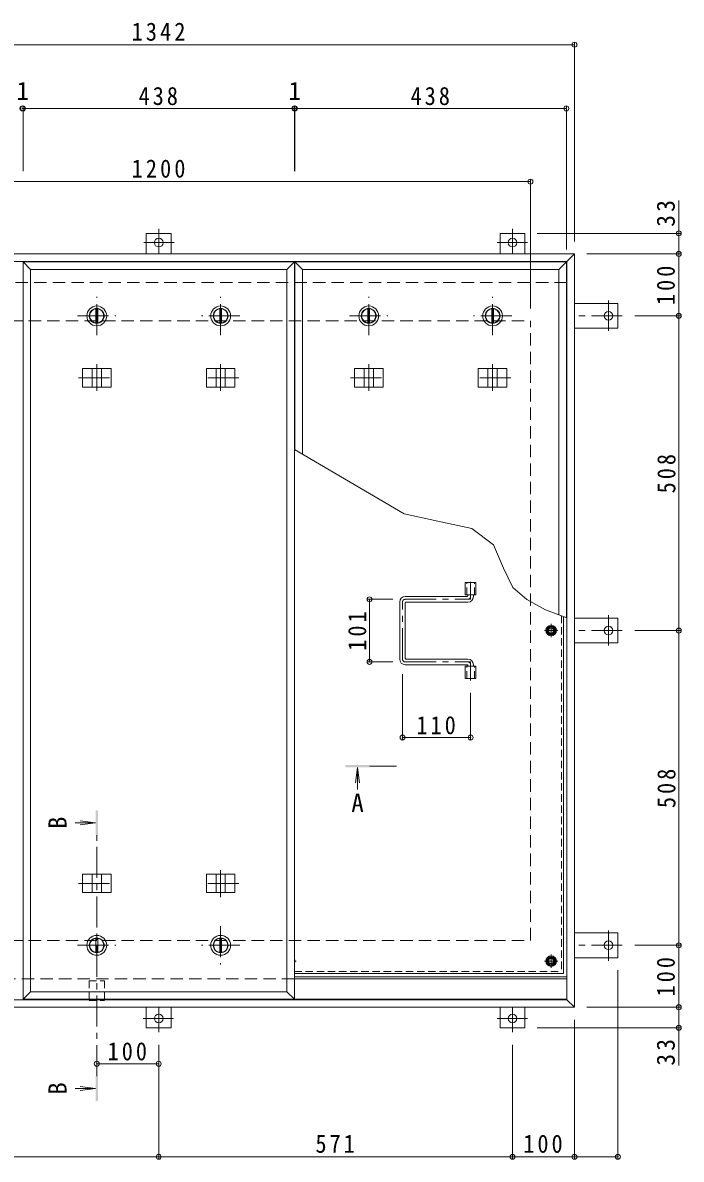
# Model space of a CAD drawing. Units: millimetres on the paper, enlarged 2 times, with parts at other scales. Extents: x -524 to 522, y -392 to 379.
# Drawn here: x -333.7 to -121.1, y -60.9 to 306 of the extents above; entities that cross this region are included whole.
import ezdxf
from ezdxf.enums import TextEntityAlignment as Align

# ---------------------------------------------------------------- set-up
doc = ezdxf.new("R2010")
doc.units = ezdxf.units.MM
doc.header["$LTSCALE"] = 2
doc.header["$PDMODE"] = 32
doc.header["$PDSIZE"] = 1.6
for name, pattern in [('CHAIN1', [8, 5, -1, 1, -1]), ('DASHED1', [1.8, 1.2, -0.6]), ('DASHED2', [3, 2, -1])]:
    doc.linetypes.add(name, pattern=pattern)
for name, color, linetype, lineweight in [('0-1_躯体', 2, 'DASHED2', 9), ('0-2_仕上', 3, 'Continuous', 9), ('0-3_建具', 4, 'Continuous', 9), ('0-5_寸法', 7, 'Continuous', 9), ('0-6_ハッチ', 6, 'Continuous', 9), ('0-7_021', 5, 'Continuous', 5), ('0-A_061', 3, 'CHAIN1', 9), ('0-B_062', 2, 'Continuous', 9), ('0-C_084', 2, 'Continuous', 9), ('0-E_090', 3, 'Continuous', 9), ('0-F_092', 7, 'Continuous', 9)]:
    doc.layers.add(name, color=color, linetype=linetype, lineweight=lineweight)
doc.styles.add('ＭＳ ゴシック', font='')
doc.styles.get('ＭＳ ゴシック').set_extended_font_data('MS Gothic')

msp = doc.modelspace()

# ---------------------------------------------------------------- linework, layer by layer
at = {"layer": '0-1_躯体'}
for p, q in [((-158.008, 222.118), (-421.608, 222.118)), ((-409.808, 209.718), (-169.808, 209.718)), ((-169.808, 9.718), (-169.808, 209.718)), ((-409.808, 9.718), (-169.808, 9.718)), ((-246.008, -2.682), (-421.608, -2.682))]:
    msp.add_line(p, q, dxfattribs=at)
at = {"layer": '0-1_躯体', "linetype": 'Continuous'}
msp.add_line((-158.008, -2.682), (-246.008, -2.682), dxfattribs=at)
at = {"layer": '0-2_仕上'}
for p, q in [((-333.608, 228.718), (-333.608, -9.282)), ((-246.008, 228.718), (-333.608, 228.718)), ((-248.408, 226.318), (-246.008, 228.718)), ((-246.008, -9.282), (-246.008, 228.718)), ((-243.408, 226.318), (-245.808, 228.718)), ((-158.208, 228.718), (-245.808, 228.718)), ((-245.808, 228.718), (-245.808, 168.113)), ((-160.608, 226.318), (-158.208, 228.718)), ((-158.208, 113.872), (-158.208, 228.718)), ((-331.208, 226.318), (-248.408, 226.318)), ((-248.408, 226.318), (-248.408, -6.882)), ((-243.408, 226.318), (-160.608, 226.318)), ((-243.408, 166.7), (-243.408, 226.318)), ((-160.608, 226.318), (-160.608, 114.802)), ((-190.838, 121.218), (-190.838, 125.218)), ((-190.838, 125.218), (-187.378, 125.218)), ((-187.378, 121.218), (-187.378, 125.218)), ((-190.838, 121.218), (-187.378, 121.218)), ((-190.838, 94.218), (-190.838, 98.218)), ((-190.838, 98.218), (-187.378, 98.218)), ((-187.378, 94.218), (-187.378, 98.218)), ((-190.838, 94.218), (-187.378, 94.218)), ((-331.208, -6.882), (-333.608, -9.282)), ((-248.408, -6.882), (-331.208, -6.882)), ((-248.408, -6.882), (-246.008, -9.282)), ((-333.608, -9.282), (-246.008, -9.282)), ((-245.808, -9.282), (-158.208, -9.282))]:
    msp.add_line(p, q, dxfattribs=at)
at = {"layer": '0-2_仕上', "linetype": 'DASHED1'}
for p, q in [((-190.378, 121.218), (-190.378, 125.218)), ((-187.838, 121.218), (-187.838, 125.218)), ((-190.378, 94.218), (-190.378, 98.218)), ((-187.838, 94.218), (-187.838, 98.218))]:
    msp.add_line(p, q, dxfattribs=at)
at = {"layer": '0-2_仕上', "color": 4}
for p, q in [((-225.608, 65.578), (-226.261, 60.621)), ((-225.608, 65.578), (-224.956, 60.621)), ((-225.608, 65.578), (-225.608, 58.458)), ((-310.208, 47.67), (-315.165, 48.323)), ((-310.208, 47.67), (-316.762, 47.67)), ((-310.208, 47.67), (-315.165, 47.017)), ((-310.208, -38.099), (-316.762, -38.099)), ((-310.208, -38.099), (-315.165, -37.446)), ((-310.208, -38.099), (-315.165, -38.752))]:
    msp.add_line(p, q, dxfattribs=at)
at = {"layer": '0-2_仕上', "color": 4, "linetype": 'CHAIN1'}
for p, q in [((-213.008, 65.978), (-221.608, 65.978)), ((-309.808, -34.099), (-309.808, 43.67))]:
    msp.add_line(p, q, dxfattribs=at)
at = {"layer": '0-2_仕上'}
msp.add_lwpolyline([(-331.208, -6.882), (-331.208, 226.318), (-333.608, 228.718)], dxfattribs=at)
at = {"layer": '0-2_仕上', "color": 4}
for points in [[(-229.608, 65.578), (-229.608, 66.378), (-221.608, 65.578), (-221.608, 66.378)], [(-309.408, 51.67), (-310.208, 51.67), (-309.408, 43.67), (-310.208, 43.67)], [(-310.208, -42.099), (-309.408, -42.099), (-310.208, -34.099), (-309.408, -34.099)]]:
    msp.add_solid(points, dxfattribs=at)
at = {"layer": '0-3_建具', "color": 2}
for p, q in [((-155.608, 231.318), (-424.008, 231.318)), ((-155.608, 231.318), (-158.008, 228.918)), ((-155.608, -11.882), (-155.608, 231.318)), ((-158.008, 228.918), (-421.608, 228.918)), ((-158.008, -9.482), (-158.008, 228.918)), ((-158.008, -9.482), (-421.608, -9.482)), ((-155.608, -11.882), (-158.008, -9.482)), ((-155.608, -11.882), (-424.008, -11.882))]:
    msp.add_line(p, q, dxfattribs=at)
at = {"layer": '0-3_建具', "linetype": 'CHAIN1'}
for p, q in [((-309.808, 195.742), (-309.808, 187.094)), ((-269.808, 195.742), (-269.808, 187.094)), ((-222.008, 195.742), (-222.008, 187.094)), ((-182.008, 195.742), (-182.008, 187.094)), ((-315.69, 191.318), (-303.926, 191.318)), ((-263.926, 191.318), (-275.69, 191.318)), ((-227.89, 191.318), (-216.126, 191.318)), ((-176.126, 191.318), (-187.89, 191.318)), ((-269.808, 23.695), (-269.808, 32.342)), ((-315.69, 28.118), (-303.926, 28.118)), ((-263.926, 28.118), (-275.69, 28.118))]:
    msp.add_line(p, q, dxfattribs=at)
at = {"layer": '0-3_建具'}
for p, q in [((-314.426, 194.318), (-305.191, 194.318)), ((-314.426, 194.318), (-314.426, 188.318)), ((-311.308, 194.318), (-311.308, 188.318)), ((-308.308, 194.318), (-308.308, 188.318)), ((-305.191, 194.318), (-305.191, 188.318)), ((-265.191, 194.318), (-274.426, 194.318)), ((-274.426, 194.318), (-274.426, 188.318)), ((-271.308, 194.318), (-271.308, 188.318)), ((-268.308, 194.318), (-268.308, 188.318)), ((-265.191, 194.318), (-265.191, 188.318)), ((-226.626, 194.318), (-217.391, 194.318)), ((-226.626, 194.318), (-226.626, 188.318)), ((-223.508, 194.318), (-223.508, 188.318)), ((-220.508, 194.318), (-220.508, 188.318)), ((-217.391, 194.318), (-217.391, 188.318)), ((-177.391, 194.318), (-186.626, 194.318)), ((-186.626, 194.318), (-186.626, 188.318)), ((-183.508, 194.318), (-183.508, 188.318)), ((-180.508, 194.318), (-180.508, 188.318)), ((-177.391, 194.318), (-177.391, 188.318)), ((-314.426, 188.318), (-305.191, 188.318)), ((-265.191, 188.318), (-274.426, 188.318)), ((-226.626, 188.318), (-217.391, 188.318)), ((-177.391, 188.318), (-186.626, 188.318)), ((-314.426, 31.118), (-305.191, 31.118)), ((-314.426, 25.118), (-314.426, 31.118)), ((-311.308, 25.118), (-311.308, 31.118)), ((-308.308, 25.118), (-308.308, 31.118)), ((-305.191, 25.118), (-305.191, 31.118)), ((-265.191, 31.118), (-274.426, 31.118)), ((-274.426, 25.118), (-274.426, 31.118)), ((-271.308, 25.118), (-271.308, 31.118)), ((-268.308, 25.118), (-268.308, 31.118)), ((-265.191, 25.118), (-265.191, 31.118)), ((-314.426, 25.118), (-305.191, 25.118)), ((-265.191, 25.118), (-274.426, 25.118))]:
    msp.add_line(p, q, dxfattribs=at)
at = {"layer": '0-5_寸法'}
for points in [[(-194.697, 143.96), (-210.586, 147.383), (-246.008, 168.23)], [(-158.008, 113.795), (-164.916, 116.47), (-170.963, 119.755), (-175.477, 123.602), (-178.548, 129.892), (-181.711, 137.384), (-188.704, 142.628), (-194.697, 143.96)]]:
    msp.add_lwpolyline(points, dxfattribs=at)
at = {"layer": '0-5_寸法', "linetype": 'DASHED1'}
for points in [[(-312.268, -3.322), (-307.348, -3.322), (-307.348, -9.722)], [(-312.268, -3.322), (-312.268, -9.722), (-307.348, -9.722)]]:
    msp.add_lwpolyline(points, dxfattribs=at)
at = {"layer": '0-6_ハッチ', "linetype": 'CHAIN1'}
for p, q in [((-189.108, 125.494), (-189.108, 119.818)), ((-211.108, 100.52), (-211.108, 118.916)), ((-210.206, 119.818), (-189.108, 119.818)), ((-210.206, 99.618), (-189.108, 99.618)), ((-189.108, 93.641), (-189.108, 99.618))]:
    msp.add_line(p, q, dxfattribs=at)
at = {"layer": '0-6_ハッチ'}
for p, q in [((-190.008, 120.918), (-190.008, 121.218)), ((-188.208, 120.718), (-188.208, 121.218)), ((-212.008, 100.518), (-212.008, 118.918)), ((-190.208, 120.718), (-210.208, 120.718)), ((-210.208, 100.718), (-210.208, 118.718)), ((-210.008, 118.918), (-190.008, 118.918)), ((-210.008, 100.518), (-190.008, 100.518)), ((-190.208, 98.718), (-210.208, 98.718)), ((-190.008, 98.518), (-190.008, 98.218)), ((-188.208, 98.718), (-188.208, 98.218)), ((-246.008, -2.082), (-158.008, -2.082))]:
    msp.add_line(p, q, dxfattribs=at)
for centre, radius, start, end in [((-210.208, 118.918), 1.8, 90, 180), ((-210.008, 118.718), 0.2, 90, 180), ((-190.208, 120.918), 0.2, 270, 0), ((-190.008, 120.718), 1.8, 270, 0), ((-210.208, 100.518), 1.8, 180, 270), ((-210.008, 100.718), 0.2, 180, 270), ((-190.008, 98.718), 1.8, 0, 90), ((-190.208, 98.518), 0.2, 0, 90)]:
    msp.add_arc(centre, radius, start, end, dxfattribs=at)
at = {"layer": '0-6_ハッチ', "linetype": 'CHAIN1'}
for centre, radius, start, end in [((-210.206, 118.916), 0.902, 90, 180), ((-190.008, 120.718), 0.9, 270.29569, 0), ((-210.206, 100.52), 0.902, 180, 270), ((-190.008, 98.718), 0.9, 0, 89.70431)]:
    msp.add_arc(centre, radius, start, end, dxfattribs=at)
at = {"layer": '0-7_021'}
for centre, radius in [((-163.108, 109.718), 1), ((-163.108, 109.718), 0.838), ((-163.108, 3.018), 1), ((-163.108, 3.018), 0.838)]:
    msp.add_circle(centre, radius, dxfattribs=at)
at = {"layer": '0-A_061', "linetype": 'DASHED1'}
for p in [(-159.748, 114.469), (-246.008, -0.342)]:
    msp.add_line(p, (-159.748, -0.342), dxfattribs=at)
at = {"layer": '0-A_061', "linetype": 'Continuous'}
for q in [(-159.108, 114.221), (-246.008, -0.982)]:
    msp.add_line((-159.108, -0.982), q, dxfattribs=at)
at = {"layer": '0-A_061'}
for p, q in [((-163.108, 107.582), (-163.108, 111.854)), ((-160.972, 109.718), (-165.244, 109.718)), ((-163.108, 0.882), (-163.108, 5.154)), ((-245.432, 3.018), (-246.008, 3.018)), ((-160.972, 3.018), (-165.244, 3.018))]:
    msp.add_line(p, q, dxfattribs=at)
at = {"layer": '0-B_062'}
for p, q in [((-164.608, 109.718), (-163.858, 111.018)), ((-163.858, 111.018), (-162.359, 111.018)), ((-161.608, 109.718), (-162.359, 111.018)), ((-164.608, 109.718), (-163.858, 108.418)), ((-163.858, 108.418), (-162.359, 108.418)), ((-161.608, 109.718), (-162.359, 108.418)), ((-164.608, 3.018), (-163.858, 4.318)), ((-163.858, 4.318), (-162.359, 4.318)), ((-161.608, 3.018), (-162.359, 4.318)), ((-161.608, 3.018), (-162.359, 1.718))]:
    msp.add_line(p, q, dxfattribs=at)
msp.add_lwpolyline([(-164.608, 3.018), (-163.858, 1.718), (-162.359, 1.718)], dxfattribs=at)
for centre, radius in [((-163.108, 109.718), 1.7), ((-163.108, 109.718), 1.3), ((-163.108, 3.018), 1.7), ((-163.108, 3.018), 1.3)]:
    msp.add_circle(centre, radius, dxfattribs=at)
msp.add_arc((-247.568, 3.018), 1.7, 336.57725, 23.42275, dxfattribs=at)
at = {"layer": '0-C_084', "linetype": 'CHAIN1'}
for p, q in [((-309.808, 205.118), (-309.808, 217.518)), ((-269.808, 205.118), (-269.808, 217.518)), ((-222.008, 205.118), (-222.008, 217.518)), ((-182.008, 205.118), (-182.008, 217.518)), ((-316.008, 211.318), (-303.608, 211.318)), ((-263.608, 211.318), (-276.008, 211.318)), ((-228.208, 211.318), (-215.808, 211.318)), ((-175.808, 211.318), (-188.208, 211.318)), ((-269.808, 14.318), (-269.808, 1.918)), ((-316.008, 8.118), (-303.608, 8.118)), ((-263.608, 8.118), (-276.008, 8.118))]:
    msp.add_line(p, q, dxfattribs=at)
at = {"layer": '0-C_084'}
for p, q in [((-310.108, 213.599), (-310.108, 209.038)), ((-309.508, 213.599), (-309.508, 209.038)), ((-270.108, 213.599), (-270.108, 209.038)), ((-269.508, 213.599), (-269.508, 209.038)), ((-222.308, 213.599), (-222.308, 209.038)), ((-221.708, 213.599), (-221.708, 209.038)), ((-182.308, 213.599), (-182.308, 209.038)), ((-181.708, 213.599), (-181.708, 209.038)), ((-310.108, 5.838), (-310.108, 10.398)), ((-309.508, 5.838), (-309.508, 10.398)), ((-270.108, 5.838), (-270.108, 10.398)), ((-269.508, 5.838), (-269.508, 10.398))]:
    msp.add_line(p, q, dxfattribs=at)
for centre, radius in [((-309.808, 211.318), 3.2), ((-309.808, 211.318), 2.4), ((-309.808, 211.318), 2.3), ((-269.808, 211.318), 3.2), ((-269.808, 211.318), 2.4), ((-269.808, 211.318), 2.3), ((-222.008, 211.318), 3.2), ((-222.008, 211.318), 2.4), ((-222.008, 211.318), 2.3), ((-182.008, 211.318), 3.2), ((-182.008, 211.318), 2.4), ((-182.008, 211.318), 2.3), ((-309.808, 8.118), 3.2), ((-269.808, 8.118), 3.2), ((-309.808, 8.118), 2.4), ((-309.808, 8.118), 2.3), ((-269.808, 8.118), 2.4), ((-269.808, 8.118), 2.3)]:
    msp.add_circle(centre, radius, dxfattribs=at)
at = {"layer": '0-E_090', "linetype": 'CHAIN1'}
for p, q in [((-289.808, 239.39), (-289.808, 231.358)), ((-175.608, 239.39), (-175.608, 231.358)), ((-284.84, 234.958), (-294.618, 234.958)), ((-180.576, 234.958), (-170.799, 234.958)), ((-144.568, 216.286), (-144.568, 206.509)), ((-140.136, 211.318), (-155.608, 211.318)), ((-144.568, 114.686), (-144.568, 104.909)), ((-140.136, 109.718), (-155.608, 109.718)), ((-144.568, 3.15), (-144.568, 12.928)), ((-140.136, 8.118), (-155.608, 8.118)), ((-289.808, -19.953), (-289.808, -11.922)), ((-175.608, -19.953), (-175.608, -11.922)), ((-294.776, -15.522), (-284.999, -15.522)), ((-180.576, -15.522), (-170.799, -15.522))]:
    msp.add_line(p, q, dxfattribs=at)
at = {"layer": '0-E_090'}
for p, q in [((-285.808, 237.958), (-293.808, 237.958)), ((-293.808, 231.318), (-293.808, 237.958)), ((-285.808, 231.318), (-285.808, 237.958)), ((-179.608, 237.958), (-171.608, 237.958)), ((-179.608, 231.318), (-179.608, 237.958)), ((-171.608, 231.318), (-171.608, 237.958)), ((-155.608, 215.318), (-141.568, 215.318)), ((-141.568, 215.318), (-141.568, 207.318)), ((-155.608, 207.318), (-141.568, 207.318)), ((-155.608, 113.718), (-141.568, 113.718)), ((-141.568, 113.718), (-141.568, 105.718)), ((-155.608, 105.718), (-141.568, 105.718)), ((-155.608, 12.118), (-141.568, 12.118)), ((-141.568, 4.118), (-141.568, 12.118)), ((-155.608, 4.118), (-141.568, 4.118)), ((-293.808, -11.882), (-293.808, -18.522)), ((-285.808, -11.882), (-285.808, -18.522)), ((-179.608, -11.882), (-179.608, -18.522)), ((-171.608, -11.882), (-171.608, -18.522)), ((-293.808, -18.522), (-285.808, -18.522)), ((-179.608, -18.522), (-171.608, -18.522))]:
    msp.add_line(p, q, dxfattribs=at)
for centre in [(-289.808, 234.958), (-175.608, 234.958), (-144.568, 211.318), (-144.568, 109.718), (-144.568, 8.118), (-289.808, -15.522), (-175.608, -15.522)]:
    msp.add_circle(centre, 1.4, dxfattribs=at)
at = {"layer": '0-F_092'}
for p, q in [((-424.008, 298.861), (-155.608, 298.861)), ((-155.608, 299.461), (-155.608, 235.318)), ((-333.608, 278.902), (-333.608, 258.031)), ((-246.008, 278.902), (-246.008, 258.031)), ((-245.808, 278.902), (-245.808, 258.031)), ((-158.208, 278.902), (-158.208, 232.718)), ((-333.808, 278.302), (-333.608, 278.302)), ((-333.608, 278.302), (-246.008, 278.302)), ((-246.008, 278.302), (-245.808, 278.302)), ((-245.808, 278.302), (-158.208, 278.302)), ((-409.808, 254.662), (-169.808, 254.662)), ((-169.808, 255.262), (-169.808, 213.718)), ((-121.904, 237.958), (-121.904, 248.59)), ((-121.304, 237.958), (-167.608, 237.958)), ((-121.904, 231.318), (-121.904, 237.958)), ((-121.304, 231.318), (-151.608, 231.318)), ((-121.904, 231.318), (-121.904, 211.318)), ((-121.304, 211.318), (-136.136, 211.318)), ((-121.904, 211.318), (-121.904, 109.718)), ((-222.335, 119.818), (-214.206, 119.818)), ((-221.735, 119.818), (-221.735, 99.618)), ((-121.304, 109.718), (-136.136, 109.718)), ((-121.904, 109.718), (-121.904, 8.118)), ((-222.335, 99.618), (-214.206, 99.618)), ((-211.108, 74.588), (-211.108, 95.618)), ((-189.108, 74.588), (-189.108, 89.641)), ((-189.108, 75.188), (-211.108, 75.188)), ((-121.304, 8.118), (-136.136, 8.118)), ((-121.904, 8.118), (-121.904, -11.882)), ((-141.568, -60.749), (-141.568, 0.118)), ((-121.304, -11.882), (-151.608, -11.882)), ((-121.904, -11.882), (-121.904, -18.522)), ((-155.608, -60.749), (-155.608, -15.882)), ((-121.304, -18.522), (-167.608, -18.522)), ((-121.904, -18.522), (-121.904, -30.724)), ((-289.808, -60.749), (-289.808, -23.953)), ((-175.608, -60.749), (-175.608, -23.953)), ((-289.808, -30.106), (-309.808, -30.106)), ((-404.008, -60.149), (-289.808, -60.149)), ((-289.808, -60.149), (-175.608, -60.149)), ((-175.608, -60.149), (-155.608, -60.149)), ((-155.608, -60.149), (-141.568, -60.149))]:
    msp.add_line(p, q, dxfattribs=at)
for p in [(-155.608, 298.861), (-333.808, 278.302), (-333.608, 278.302), (-246.008, 278.302), (-245.808, 278.302), (-158.208, 278.302), (-169.808, 254.662), (-121.904, 237.958), (-121.904, 231.318), (-121.904, 211.318), (-221.735, 119.818), (-121.904, 109.718), (-221.735, 99.618), (-211.108, 75.188), (-189.108, 75.188), (-121.904, 8.118), (-121.904, -11.882), (-121.904, -18.522), (-309.808, -30.106), (-289.808, -30.106), (-289.808, -60.149), (-175.608, -60.149), (-155.608, -60.149), (-141.568, -60.149)]:
    msp.add_point(p, dxfattribs=at)

# ---------------------------------------------------------------- texts
at = {"layer": '0-5_寸法', "color": 2, "style": 'ＭＳ ゴシック'}
msp.add_text('A', height=5.865, dxfattribs=at).set_placement((-227.608, 49.439), align=Align.BOTTOM_LEFT)
for p in [(-317.781, 45.67), (-317.781, -40.099)]:
    msp.add_text('B', height=5.865, rotation=90, dxfattribs=at).set_placement(p, align=Align.BOTTOM_LEFT)
at = {"layer": '0-F_092', "color": 2, "style": 'ＭＳ ゴシック'}
for p in [(-335.708, 279.302), (-247.908, 279.302)]:
    msp.add_text('1', height=5.865, dxfattribs=at).set_placement(p, align=Align.BOTTOM_LEFT)
at = {"layer": '0-F_092', "color": 2, "char_height": 5.865, "attachment_point": 7, "style": 'ＭＳ ゴシック'}
for s, insert in [('\\T1.28;\\W0.9;1342', (-298.558, 300.061)), ('\\T1.27;\\W0.9;438', (-296.308, 279.302)), ('\\T1.27;\\W0.9;438', (-208.508, 279.302)), ('\\T1.28;\\W0.9;1200', (-298.558, 255.862)), ('\\T1.27;\\W0.9;110', (-206.608, 76.188)), ('\\T1.27;\\W0.9;100', (-306.308, -29.106)), ('\\T1.27;\\W0.9;571', (-239.208, -58.949)), ('\\T1.27;\\W0.9;100', (-172.108, -58.949))]:
    msp.add_mtext(s, dxfattribs=dict(at, insert=insert))
at = {"layer": '0-F_092', "color": 2, "char_height": 5.865, "attachment_point": 7, "rotation": 90, "style": 'ＭＳ ゴシック'}
for s, insert in [('\\T1.27;\\W0.95;33', (-123.104, 240.09)), ('\\T1.27;\\W0.9;100', (-123.104, 214.818)), ('\\T1.27;\\W0.9;508', (-122.904, 154.018)), ('\\T1.27;\\W0.9;101', (-222.735, 103.218)), ('\\T1.27;\\W0.9;508', (-122.904, 52.418)), ('\\T1.27;\\W0.9;100', (-123.104, -8.382)), ('\\T1.27;\\W0.95;33', (-123.104, -30.724))]:
    msp.add_mtext(s, dxfattribs=dict(at, insert=insert))

doc.saveas('drawing.dxf')
